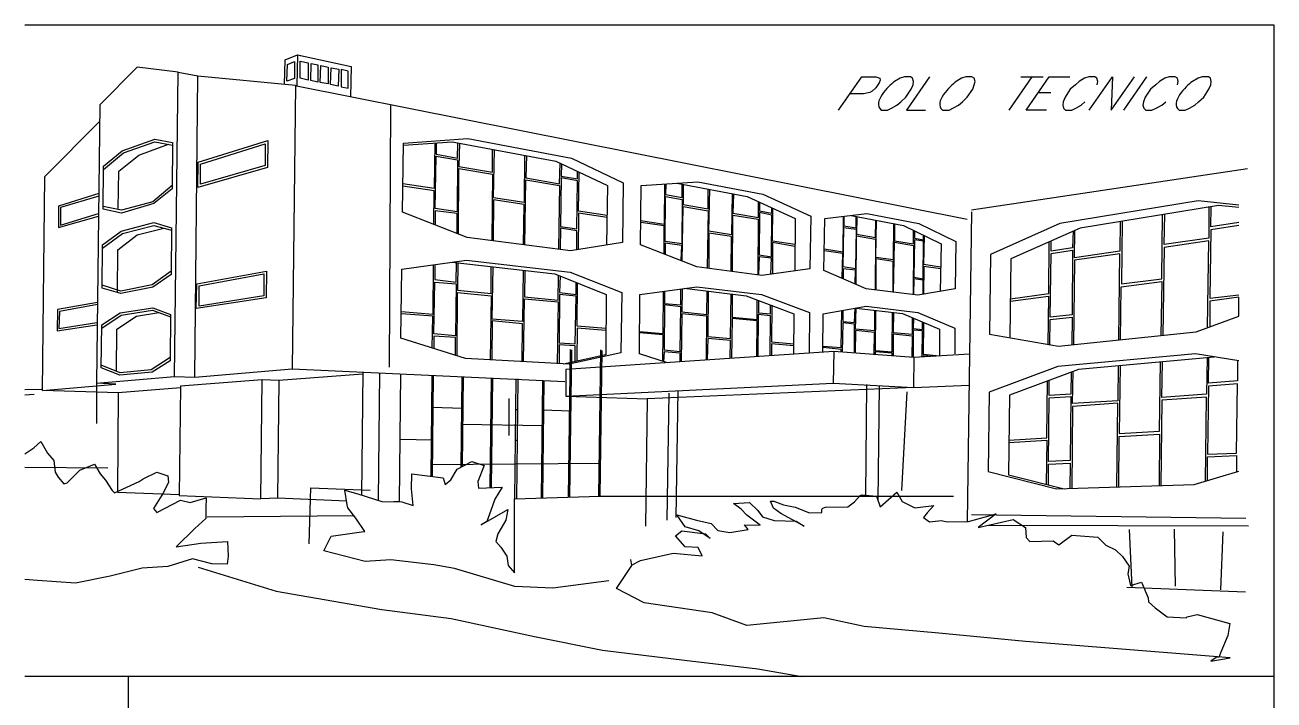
# Model space of a CAD drawing. Header units: millimetres. Extents: x 2592 to 5194, y 1172 to 2359.
# Drawn here: x 2592.097 to 2594.289, y 1173.838 to 1175.022 of the extents above; entities that cross this region are included whole.
import ezdxf

# ---------------------------------------------------------------- set-up
doc = ezdxf.new("R2010")
doc.units = ezdxf.units.MM
doc.layers.add('PDF _Geometria', color=7, linetype='Continuous')

msp = doc.modelspace()

# ---------------------------------------------------------------- linework, layer by layer
at = {"layer": 'PDF _Geometria', "lineweight": 25}
for points in [[(2593.8319, 1172.7957), (2593.8319, 1172.3632), (2594.2886, 1172.3632), (2594.2886, 1173.879), (2594.2886, 1175.0215), (2592.0973, 1175.0215)], [(2592.5528, 1174.9174), (2592.5536, 1174.9607), (2592.5753, 1174.969), (2592.6694, 1174.949), (2592.6686, 1174.8957)], [(2592.5753, 1174.969), (2592.5744, 1174.9149)], [(2592.5803, 1174.9682), (2592.5811, 1174.9682)], [(2592.3594, 1174.4049), (2592.3661, 1174.939), (2592.2944, 1174.9474), (2592.2286, 1174.8815), (2592.2228, 1174.3932), (2592.2228, 1174.3224)], [(2592.3661, 1174.939), (2592.4003, 1174.9324)], [(2592.3953, 1174.404), (2592.4003, 1174.9324), (2592.5719, 1174.9157), (2592.5661, 1174.4182)], [(2593.5244, 1174.8724), (2593.5653, 1174.9307), (2593.5903, 1174.9307), (2593.5969, 1174.9282), (2593.5978, 1174.9249), (2593.5961, 1174.9199), (2593.5903, 1174.9115), (2593.5836, 1174.9057), (2593.5794, 1174.9032), (2593.5686, 1174.9007), (2593.5444, 1174.9007)], [(2593.5994, 1174.8724), (2593.6103, 1174.8724), (2593.6178, 1174.8757), (2593.6269, 1174.8807), (2593.6336, 1174.8865), (2593.6428, 1174.8949), (2593.6519, 1174.909), (2593.6553, 1174.9165), (2593.6561, 1174.9224), (2593.6544, 1174.9282), (2593.6511, 1174.9307), (2593.6403, 1174.9307), (2593.6328, 1174.9282), (2593.6228, 1174.9224)], [(2593.6844, 1174.9307), (2593.6436, 1174.8724), (2593.6769, 1174.8724)], [(2593.7069, 1174.8724), (2593.7186, 1174.8724), (2593.7353, 1174.8807), (2593.7419, 1174.8865), (2593.7503, 1174.8949), (2593.7603, 1174.909), (2593.7628, 1174.9165), (2593.7644, 1174.9224), (2593.7628, 1174.9282), (2593.7586, 1174.9307), (2593.7478, 1174.9307), (2593.7403, 1174.9282), (2593.7311, 1174.9224)], [(2593.8636, 1174.9307), (2593.8236, 1174.8724)], [(2593.8444, 1174.9307), (2593.8836, 1174.9307)], [(2593.8894, 1174.8724), (2593.8536, 1174.8724), (2593.8944, 1174.9307), (2593.9303, 1174.9307)], [(2593.9786, 1174.9165), (2593.9794, 1174.9224), (2593.9778, 1174.9282), (2593.9744, 1174.9307), (2593.9636, 1174.9307), (2593.9561, 1174.9282), (2593.9469, 1174.9224), (2593.9403, 1174.9165), (2593.9311, 1174.909), (2593.9219, 1174.8949), (2593.9186, 1174.8865), (2593.9178, 1174.8807), (2593.9194, 1174.8757), (2593.9228, 1174.8724), (2593.9336, 1174.8724), (2593.9411, 1174.8757), (2593.9503, 1174.8807), (2593.9569, 1174.8865)], [(2593.9644, 1174.8724), (2594.0053, 1174.9307), (2594.0028, 1174.8724), (2594.0436, 1174.9307)], [(2594.0253, 1174.8724), (2594.0653, 1174.9307)], [(2594.1194, 1174.9165), (2594.1203, 1174.9224), (2594.1194, 1174.9282), (2594.1153, 1174.9307), (2594.1044, 1174.9307), (2594.0969, 1174.9282), (2594.0878, 1174.9224), (2594.0811, 1174.9165), (2594.0719, 1174.909), (2594.0628, 1174.8949), (2594.0594, 1174.8865), (2594.0586, 1174.8807), (2594.0603, 1174.8757), (2594.0636, 1174.8724), (2594.0744, 1174.8724), (2594.0819, 1174.8757), (2594.0919, 1174.8807), (2594.0986, 1174.8865)], [(2594.1219, 1174.8724), (2594.1328, 1174.8724), (2594.1403, 1174.8757), (2594.1494, 1174.8807), (2594.1561, 1174.8865), (2594.1653, 1174.8949), (2594.1744, 1174.909), (2594.1778, 1174.9165), (2594.1786, 1174.9224), (2594.1769, 1174.9282), (2594.1736, 1174.9307), (2594.1628, 1174.9307), (2594.1553, 1174.9282), (2594.1453, 1174.9224)], [(2592.5736, 1174.9149), (2593.7503, 1174.6807)], [(2593.8753, 1174.9032), (2593.8969, 1174.9032)], [(2592.7386, 1174.8815), (2592.7361, 1174.4215)], [(2592.1278, 1174.3807), (2592.1319, 1174.7557), (2592.2278, 1174.8524)], [(2592.5236, 1174.819), (2592.5228, 1174.7715)], [(2592.2353, 1174.7682), (2592.2703, 1174.7974), (2592.3253, 1174.8165), (2592.3561, 1174.8107)], [(2592.2611, 1174.6999), (2592.2619, 1174.7649), (2592.2969, 1174.7932), (2592.3494, 1174.8124)], [(2592.8161, 1174.814), (2592.8153, 1174.7349), (2592.7603, 1174.7432)], [(2592.7611, 1174.8107), (2592.8469, 1174.8165), (2593.0286, 1174.7824), (2593.1194, 1174.7399), (2593.1178, 1174.6357)], [(2592.8186, 1174.8149), (2592.8186, 1174.7949), (2592.8561, 1174.7882), (2592.8569, 1174.8149)], [(2592.8594, 1174.814), (2592.8586, 1174.7732), (2592.9178, 1174.7632), (2592.9178, 1174.8032)], [(2592.9736, 1174.7932), (2592.9728, 1174.7099), (2592.9194, 1174.7182), (2592.9211, 1174.8032)], [(2592.9769, 1174.7924), (2592.9761, 1174.7532), (2593.0353, 1174.7432), (2593.0361, 1174.779)], [(2593.0386, 1174.7782), (2593.0378, 1174.7565), (2593.0669, 1174.7515), (2593.0669, 1174.7649)], [(2592.8578, 1174.6549), (2592.8586, 1174.7699), (2592.9178, 1174.7599), (2592.9161, 1174.644)], [(2593.1186, 1174.6874), (2593.0686, 1174.6949), (2593.0694, 1174.7632)], [(2593.7578, 1174.6974), (2594.2419, 1174.7699)], [(2592.3553, 1174.7399), (2592.3219, 1174.7115), (2592.2669, 1174.6965), (2592.2344, 1174.7032)], [(2592.8144, 1174.6724), (2592.8153, 1174.7307), (2592.7603, 1174.739)], [(2592.9744, 1174.6357), (2592.9761, 1174.7499), (2593.0353, 1174.7399), (2593.0336, 1174.6282)], [(2593.2194, 1174.7424), (2593.2186, 1174.6715), (2593.1778, 1174.6782)], [(2593.2219, 1174.7424), (2593.2211, 1174.724), (2593.2503, 1174.719), (2593.2503, 1174.7424)], [(2593.2411, 1174.744), (2593.3644, 1174.7207), (2593.4486, 1174.6824), (2593.4478, 1174.5907)], [(2593.2519, 1174.7415), (2593.2519, 1174.7065), (2593.2961, 1174.699), (2593.2961, 1174.7332)], [(2593.3378, 1174.7257), (2593.3369, 1174.6532), (2593.2969, 1174.6599), (2593.2986, 1174.7332)], [(2592.2269, 1174.7257), (2592.1561, 1174.704), (2592.1561, 1174.6665), (2592.2261, 1174.6865)], [(2592.2269, 1174.7215), (2592.1594, 1174.7015), (2592.1594, 1174.6707), (2592.2261, 1174.6907)], [(2592.9719, 1174.6365), (2592.9728, 1174.7065), (2592.9194, 1174.7149), (2592.9186, 1174.6432)], [(2593.3403, 1174.7249), (2593.3394, 1174.6915), (2593.3844, 1174.684), (2593.3844, 1174.7115)], [(2593.3861, 1174.7107), (2593.3861, 1174.6957), (2593.4078, 1174.6915), (2593.4078, 1174.7007)], [(2594.2269, 1174.7057), (2594.1553, 1174.7132), (2593.9128, 1174.6732), (2593.7911, 1174.619), (2593.7894, 1174.479), (2593.9103, 1174.4582), (2594.1519, 1174.4832), (2594.2269, 1174.5107), (2594.2269, 1174.544), (2594.1761, 1174.5374), (2594.1761, 1174.4915)], [(2592.8553, 1174.6565), (2592.8553, 1174.6907), (2592.8169, 1174.6957), (2592.8169, 1174.6707)], [(2593.1186, 1174.684), (2593.0686, 1174.6915), (2593.0678, 1174.6274)], [(2593.2503, 1174.6074), (2593.2519, 1174.7032), (2593.2961, 1174.6957), (2593.2944, 1174.5949)], [(2593.3386, 1174.589), (2593.3394, 1174.6882), (2593.3836, 1174.6807), (2593.3828, 1174.5832)], [(2593.4478, 1174.6365), (2593.4086, 1174.6424), (2593.4094, 1174.6999)], [(2593.5328, 1174.6857), (2593.5319, 1174.6232), (2593.4994, 1174.6282)], [(2593.5336, 1174.6857), (2593.5336, 1174.669), (2593.5553, 1174.6657), (2593.5553, 1174.6857)], [(2593.5469, 1174.6874), (2593.6386, 1174.6699), (2593.7044, 1174.6374), (2593.7028, 1174.554)], [(2593.5569, 1174.6857), (2593.5561, 1174.6549), (2593.5894, 1174.649), (2593.5903, 1174.679)], [(2593.7578, 1174.694), (2593.7503, 1174.1507)], [(2594.2269, 1174.7015), (2594.1911, 1174.7049), (2593.9486, 1174.6649), (2593.8269, 1174.6115), (2593.8253, 1174.4732)], [(2594.0219, 1174.6774), (2594.0211, 1174.5674), (2594.0919, 1174.5765), (2594.0928, 1174.689)], [(2594.1744, 1174.7024), (2594.1744, 1174.6474), (2594.0961, 1174.6365), (2594.0969, 1174.689)], [(2594.2269, 1174.6749), (2594.1778, 1174.6674), (2594.1786, 1174.7024)], [(2592.2336, 1174.6299), (2592.2686, 1174.6557), (2592.3236, 1174.6699), (2592.3544, 1174.6615)], [(2592.2594, 1174.5524), (2592.2603, 1174.6274), (2592.2944, 1174.6532), (2592.3411, 1174.6649)], [(2593.0653, 1174.6274), (2593.0653, 1174.6607), (2593.0369, 1174.6649), (2593.0361, 1174.6282)], [(2593.2186, 1174.6199), (2593.2186, 1174.669), (2593.1778, 1174.6749)], [(2593.6211, 1174.6732), (2593.6203, 1174.6099), (2593.5903, 1174.614), (2593.5911, 1174.679)], [(2593.6228, 1174.6732), (2593.6228, 1174.6432), (2593.6561, 1174.6374), (2593.6561, 1174.6615)], [(2594.0186, 1174.6765), (2594.0178, 1174.6249), (2593.9386, 1174.6132), (2593.9394, 1174.6607)], [(2594.2269, 1174.6699), (2594.1778, 1174.6624), (2594.1761, 1174.5424), (2594.2269, 1174.5482)], [(2593.3361, 1174.589), (2593.3369, 1174.6507), (2593.2969, 1174.6565), (2593.2969, 1174.5949)], [(2593.5553, 1174.5665), (2593.5561, 1174.6515), (2593.5894, 1174.6457), (2593.5886, 1174.5565)], [(2593.6578, 1174.6607), (2593.6578, 1174.6474), (2593.6736, 1174.6449), (2593.6736, 1174.6532)], [(2593.7036, 1174.5965), (2593.6744, 1174.6015), (2593.6753, 1174.6524)], [(2593.9361, 1174.6599), (2593.9353, 1174.6307), (2593.8978, 1174.6249), (2593.8978, 1174.6424)], [(2594.1719, 1174.4907), (2594.1744, 1174.6432), (2594.0961, 1174.6315), (2594.0936, 1174.4774)], [(2593.2486, 1174.6082), (2593.2494, 1174.6349), (2593.2203, 1174.639), (2593.2203, 1174.619)], [(2593.4478, 1174.6332), (2593.4086, 1174.6399), (2593.4086, 1174.5849)], [(2593.5311, 1174.5774), (2593.5319, 1174.6207), (2593.4994, 1174.6257)], [(2593.6211, 1174.5524), (2593.6228, 1174.6407), (2593.6561, 1174.6349), (2593.6553, 1174.5482)], [(2593.8261, 1174.5415), (2593.8936, 1174.5507), (2593.8944, 1174.6407)], [(2594.0161, 1174.469), (2594.0178, 1174.6199), (2593.9386, 1174.609), (2593.9369, 1174.4607)], [(2592.8136, 1174.6007), (2592.8128, 1174.514), (2592.7578, 1174.5182)], [(2592.8161, 1174.6015), (2592.8161, 1174.5749), (2592.8536, 1174.5707), (2592.8544, 1174.6049)], [(2592.8469, 1174.6057), (2593.0269, 1174.5849), (2593.1169, 1174.549), (2593.1161, 1174.4432), (2593.0419, 1174.4265)], [(2592.8569, 1174.6049), (2592.8561, 1174.5565), (2592.9153, 1174.5507), (2592.9153, 1174.5974)], [(2593.4061, 1174.5849), (2593.4069, 1174.6124), (2593.3853, 1174.6149), (2593.3844, 1174.5832)], [(2593.6203, 1174.5532), (2593.6203, 1174.6065), (2593.5903, 1174.6115), (2593.5903, 1174.5565)], [(2593.7036, 1174.594), (2593.6744, 1174.5982), (2593.6736, 1174.549)], [(2592.3536, 1174.5899), (2592.3203, 1174.5657), (2592.2653, 1174.5549), (2592.2328, 1174.5649)], [(2592.9711, 1174.5915), (2592.9703, 1174.5015), (2592.9169, 1174.5057), (2592.9186, 1174.5974)], [(2592.9744, 1174.5907), (2592.9736, 1174.5449), (2593.0328, 1174.539), (2593.0336, 1174.5824)], [(2593.0361, 1174.5815), (2593.0353, 1174.5524), (2593.0644, 1174.549), (2593.0644, 1174.5699)], [(2593.5536, 1174.5674), (2593.5544, 1174.5915), (2593.5328, 1174.594), (2593.5328, 1174.5765)], [(2593.6728, 1174.549), (2593.6728, 1174.574), (2593.6569, 1174.5765), (2593.6561, 1174.5482)], [(2593.1161, 1174.489), (2593.0661, 1174.4932), (2593.0669, 1174.569)], [(2593.2244, 1174.429), (2593.1753, 1174.4449), (2593.1761, 1174.549), (2593.2761, 1174.5624), (2593.3894, 1174.549), (2593.4736, 1174.5174), (2593.4728, 1174.4457)], [(2593.1753, 1174.484), (2593.2169, 1174.4807), (2593.2178, 1174.554)], [(2593.2194, 1174.5549), (2593.2194, 1174.5332), (2593.2478, 1174.5307), (2593.2478, 1174.559)], [(2593.2503, 1174.559), (2593.2494, 1174.5182), (2593.2936, 1174.514), (2593.2944, 1174.5549)], [(2593.2536, 1174.5599), (2593.3628, 1174.5465), (2593.4461, 1174.5149), (2593.4453, 1174.444)], [(2593.2961, 1174.5549), (2593.2953, 1174.4749), (2593.3353, 1174.4715), (2593.3361, 1174.5499)], [(2594.0194, 1174.469), (2594.0203, 1174.5624), (2594.0919, 1174.5715), (2594.0903, 1174.4765)], [(2592.2244, 1174.5349), (2592.1544, 1174.5224), (2592.1536, 1174.4849), (2592.2236, 1174.4957)], [(2592.8553, 1174.4415), (2592.8561, 1174.5524), (2592.9153, 1174.5465), (2592.9136, 1174.434)], [(2592.9719, 1174.4307), (2592.9736, 1174.5415), (2593.0328, 1174.5357), (2593.0311, 1174.4274)], [(2593.3378, 1174.5499), (2593.3378, 1174.509), (2593.3819, 1174.5049), (2593.3819, 1174.539)], [(2593.3844, 1174.5382), (2593.3844, 1174.5165), (2593.4053, 1174.5149), (2593.4053, 1174.5299)], [(2593.8261, 1174.5374), (2593.8928, 1174.5457), (2593.8919, 1174.4607)], [(2592.2244, 1174.5315), (2592.1578, 1174.519), (2592.1569, 1174.489), (2592.2236, 1174.4999)], [(2592.2319, 1174.4899), (2592.2661, 1174.5124), (2592.3211, 1174.5215), (2592.3528, 1174.5099)], [(2592.2578, 1174.414), (2592.2586, 1174.4882), (2592.2928, 1174.5107), (2592.3319, 1174.5174)], [(2592.8119, 1174.4549), (2592.8128, 1174.5107), (2592.7578, 1174.5149)], [(2593.2928, 1174.434), (2593.2936, 1174.5107), (2593.2494, 1174.5149), (2593.2486, 1174.4307)], [(2593.4044, 1174.4415), (2593.4053, 1174.5115), (2593.3836, 1174.514), (2593.3828, 1174.4399)], [(2593.4078, 1174.5299), (2593.4069, 1174.4657), (2593.4461, 1174.4624)], [(2593.4969, 1174.4474), (2593.4978, 1174.5149), (2593.5728, 1174.5282), (2593.6636, 1174.5174), (2593.7286, 1174.4899), (2593.7286, 1174.4449)], [(2593.4978, 1174.4582), (2593.5294, 1174.4557), (2593.5303, 1174.5207)], [(2593.5319, 1174.5207), (2593.5319, 1174.5015), (2593.5528, 1174.4999), (2593.5536, 1174.5249)], [(2593.5878, 1174.5215), (2593.5878, 1174.4849), (2593.5544, 1174.4882), (2593.5553, 1174.5249), (2593.6369, 1174.5157), (2593.7019, 1174.4882), (2593.7019, 1174.4407)], [(2593.5894, 1174.5215), (2593.5886, 1174.4507), (2593.6186, 1174.4482), (2593.6194, 1174.5174)], [(2593.6211, 1174.5174), (2593.6203, 1174.4824), (2593.6544, 1174.479), (2593.6544, 1174.5082)], [(2592.9694, 1174.4307), (2592.9703, 1174.4974), (2592.9169, 1174.5024), (2592.9161, 1174.434)], [(2593.1161, 1174.4857), (2593.0661, 1174.4899), (2593.0653, 1174.4324)], [(2593.3811, 1174.4399), (2593.3819, 1174.5024), (2593.3378, 1174.5065), (2593.3369, 1174.4365)], [(2593.5528, 1174.4457), (2593.5528, 1174.4965), (2593.5319, 1174.499), (2593.5311, 1174.4474)], [(2593.6561, 1174.5074), (2593.6553, 1174.489), (2593.6719, 1174.4874), (2593.6719, 1174.5007)], [(2593.6736, 1174.4999), (2593.6728, 1174.444), (2593.7019, 1174.4415)], [(2593.8953, 1174.4607), (2593.8961, 1174.5049), (2593.9344, 1174.509), (2593.9336, 1174.4607)], [(2592.8528, 1174.4424), (2592.8528, 1174.4732), (2592.8144, 1174.4757), (2592.8144, 1174.454)], [(2593.2161, 1174.4315), (2593.2169, 1174.4782), (2593.1753, 1174.4815)], [(2593.3344, 1174.4365), (2593.3353, 1174.4682), (2593.2953, 1174.4715), (2593.2944, 1174.434)], [(2593.5869, 1174.4432), (2593.5878, 1174.4824), (2593.5544, 1174.4857), (2593.5536, 1174.4457)], [(2593.6536, 1174.4382), (2593.6544, 1174.4757), (2593.6203, 1174.479), (2593.6203, 1174.4407)], [(2593.6711, 1174.439), (2593.6719, 1174.4849), (2593.6553, 1174.4865), (2593.6553, 1174.4382)], [(2593.0628, 1174.4315), (2593.0628, 1174.459), (2593.0344, 1174.4607), (2593.0344, 1174.4274)], [(2593.7544, 1174.444), (2593.6569, 1174.4382), (2593.5161, 1174.449), (2593.0461, 1174.4174), (2593.0461, 1174.3707), (2593.5153, 1174.3932), (2593.6561, 1174.3857), (2593.7536, 1174.3899)], [(2593.0536, 1174.4524), (2593.0503, 1174.1932)], [(2593.0561, 1174.4515), (2593.0528, 1174.1932)], [(2593.1069, 1174.4515), (2593.1036, 1174.1949)], [(2593.1094, 1174.4507), (2593.1061, 1174.1949)], [(2593.2469, 1174.4307), (2593.2469, 1174.4457), (2593.2186, 1174.4482), (2593.2178, 1174.4307)], [(2593.4461, 1174.459), (2593.4069, 1174.4624), (2593.4069, 1174.4415)], [(2593.5294, 1174.4482), (2593.5294, 1174.4524), (2593.4978, 1174.4557)], [(2593.5161, 1174.449), (2593.5153, 1174.3932)], [(2593.6186, 1174.4407), (2593.6186, 1174.4457), (2593.5886, 1174.4482), (2593.5886, 1174.4432)], [(2594.2269, 1174.4324), (2594.1511, 1174.4449), (2593.9094, 1174.4224), (2593.7886, 1174.3774), (2593.7869, 1174.2382), (2593.9069, 1174.2082), (2594.1486, 1174.2157), (2594.2269, 1174.239)], [(2592.3519, 1174.4382), (2592.3186, 1174.4165), (2592.2644, 1174.4115), (2592.2311, 1174.4249)], [(2593.6569, 1174.4382), (2593.6561, 1174.3857), (2593.1886, 1174.3657), (2593.1861, 1174.1424)], [(2593.6903, 1174.4399), (2593.6728, 1174.4415), (2593.6728, 1174.439)], [(2594.1836, 1174.439), (2593.9453, 1174.4174), (2593.8244, 1174.3724), (2593.8228, 1174.2324), (2593.9203, 1174.2082)], [(2594.0153, 1174.424), (2594.0144, 1174.3624), (2593.9353, 1174.3574), (2593.9361, 1174.414)], [(2594.0186, 1174.424), (2594.0169, 1174.3049), (2594.0878, 1174.309), (2594.0894, 1174.4307)], [(2594.1711, 1174.4382), (2594.1703, 1174.374), (2594.0919, 1174.3682), (2594.0928, 1174.4307)], [(2594.2244, 1174.4324), (2594.2244, 1174.3974), (2594.1736, 1174.3932), (2594.1744, 1174.4382)], [(2592.3703, 1174.3849), (2592.2611, 1174.3765), (2592.1278, 1174.3807), (2592.2569, 1174.3915), (2592.2228, 1174.3932), (2592.3594, 1174.4049), (2592.3953, 1174.404), (2592.5661, 1174.4182), (2593.0444, 1174.3965)], [(2592.6903, 1174.409), (2592.5428, 1174.3982), (2592.5136, 1174.399), (2592.3703, 1174.3882), (2592.3678, 1174.1965), (2592.5111, 1174.1907), (2592.5136, 1174.399)], [(2592.6903, 1174.4132), (2592.6878, 1174.1965)], [(2592.7194, 1174.4115), (2592.7169, 1174.1882)], [(2592.7561, 1174.4099), (2592.7536, 1174.1857), (2592.7444, 1174.1849)], [(2592.8111, 1174.4074), (2592.8094, 1174.2299)], [(2592.8136, 1174.4074), (2592.8119, 1174.2299)], [(2592.8636, 1174.4049), (2592.8619, 1174.2457)], [(2592.8661, 1174.4049), (2592.8644, 1174.2474)], [(2592.9153, 1174.4024), (2592.9128, 1174.2099)], [(2592.9178, 1174.4024), (2592.9153, 1174.2099)], [(2592.9586, 1174.4007), (2592.9561, 1174.1907)], [(2592.9619, 1174.4007), (2592.9594, 1174.1907)], [(2593.9328, 1174.4132), (2593.9319, 1174.374), (2593.8944, 1174.3715), (2593.8944, 1174.3982)], [(2592.1261, 1174.3824), (2592.0973, 1174.3816)], [(2592.5428, 1174.3982), (2592.5403, 1174.1915)], [(2593.0053, 1174.3982), (2593.0028, 1174.1924)], [(2593.0078, 1174.3982), (2593.0053, 1174.1924)], [(2593.2428, 1174.3807), (2593.2394, 1174.1574)], [(2593.5736, 1174.3907), (2593.5719, 1174.1965)], [(2593.5961, 1174.389), (2593.5936, 1174.1865)], [(2593.8236, 1174.2932), (2593.8903, 1174.2974), (2593.8911, 1174.3974)], [(2592.1136, 1174.3732), (2592.0973, 1174.3724)], [(2592.2611, 1174.3765), (2592.2594, 1174.2024), (2592.3678, 1174.1982)], [(2593.0461, 1174.3707), (2593.1886, 1174.3657)], [(2593.2269, 1174.3757), (2593.2236, 1174.1532)], [(2593.6444, 1174.3782), (2593.6353, 1174.2049)], [(2594.0128, 1174.2115), (2594.0144, 1174.3582), (2593.9353, 1174.3524), (2593.9336, 1174.209)], [(2594.1686, 1174.2215), (2594.1703, 1174.369), (2594.0919, 1174.3632), (2594.0903, 1174.214)], [(2592.8661, 1174.349), (2592.8103, 1174.3507)], [(2592.9169, 1174.3474), (2592.9144, 1174.3482)], [(2592.9611, 1174.3465), (2592.9586, 1174.3465)], [(2593.0553, 1174.344), (2593.0044, 1174.3457)], [(2593.1078, 1174.3424), (2593.1053, 1174.3424)], [(2592.8103, 1174.3232), (2592.8128, 1174.3232)], [(2592.8628, 1174.3215), (2593.0069, 1174.319)], [(2593.0519, 1174.3182), (2593.0544, 1174.3182)], [(2592.7544, 1174.2949), (2592.8128, 1174.294)], [(2592.8628, 1174.294), (2592.8653, 1174.294)], [(2592.9136, 1174.2932), (2592.9169, 1174.2932)], [(2592.9578, 1174.2932), (2592.9603, 1174.2932)], [(2593.0036, 1174.2924), (2593.0061, 1174.2924)], [(2593.0519, 1174.2924), (2593.0544, 1174.2924)], [(2593.1053, 1174.2915), (2593.1078, 1174.2915)], [(2593.8236, 1174.289), (2593.8903, 1174.2932), (2593.8886, 1174.2157)], [(2594.0161, 1174.2115), (2594.0169, 1174.2999), (2594.0878, 1174.304), (2594.0869, 1174.214)], [(2592.0973, 1174.2693), (2592.1128, 1174.2799), (2592.1253, 1174.2907), (2592.1369, 1174.2707), (2592.1478, 1174.2574), (2592.1503, 1174.2374), (2592.1553, 1174.2282), (2592.1653, 1174.2165), (2592.1711, 1174.2182), (2592.1936, 1174.2407), (2592.2194, 1174.2515), (2592.2294, 1174.234), (2592.2386, 1174.2232), (2592.2503, 1174.2049), (2592.2544, 1174.2007), (2592.2978, 1174.2207), (2592.3044, 1174.2257), (2592.3286, 1174.2374), (2592.3478, 1174.2307), (2592.3494, 1174.2199), (2592.3403, 1174.2015), (2592.3228, 1174.1732), (2592.3286, 1174.1665), (2592.3703, 1174.1882), (2592.3869, 1174.184), (2592.4153, 1174.1924), (2592.4144, 1174.1732), (2592.4144, 1174.1557), (2592.3953, 1174.1382), (2592.3628, 1174.1065), (2592.4061, 1174.1124), (2592.4528, 1174.1157), (2592.4536, 1174.0899), (2592.4519, 1174.0757), (2592.4253, 1174.0765), (2592.3911, 1174.0849), (2592.3478, 1174.0715), (2592.3028, 1174.069), (2592.2469, 1174.0549), (2592.1861, 1174.0424), (2592.1194, 1174.0474), (2592.0973, 1174.049)], [(2593.1219, 1174.0465), (2593.0236, 1174.034), (2592.9569, 1174.0365), (2592.8511, 1174.0682), (2592.8144, 1174.0749), (2592.7394, 1174.0832), (2592.6944, 1174.0807), (2592.6219, 1174.099), (2592.6344, 1174.1249), (2592.6919, 1174.1332), (2592.6936, 1174.1332), (2592.6778, 1174.1565), (2592.6636, 1174.1749), (2592.6628, 1174.1799), (2592.6586, 1174.2057), (2592.6811, 1174.199), (2592.7236, 1174.1857), (2592.7586, 1174.1849), (2592.7786, 1174.179), (2592.7753, 1174.2082), (2592.7761, 1174.234), (2592.8311, 1174.2274), (2592.8344, 1174.2157), (2592.8444, 1174.224), (2592.8553, 1174.2424), (2592.8811, 1174.2557), (2592.9028, 1174.249), (2592.8919, 1174.2207), (2592.8928, 1174.209), (2592.9344, 1174.2107), (2592.9219, 1174.1899), (2592.9144, 1174.1699), (2592.9078, 1174.1507), (2592.8978, 1174.1449), (2592.9444, 1174.1715), (2592.9411, 1174.1532), (2592.9269, 1174.129), (2592.9236, 1174.1157), (2592.9319, 1174.1057), (2592.9428, 1174.0899), (2592.9453, 1174.0732), (2592.9561, 1174.0607), (2592.9561, 1174.1907), (2593.1061, 1174.1949), (2593.7261, 1174.1949)], [(2593.1069, 1174.2524), (2592.8094, 1174.2499)], [(2593.8928, 1174.2149), (2593.8928, 1174.2515), (2593.9311, 1174.2532), (2593.9303, 1174.2082)], [(2594.1719, 1174.2224), (2594.1719, 1174.264), (2594.2228, 1174.2665), (2594.2228, 1174.2374)], [(2592.0973, 1174.2457), (2592.2428, 1174.2449)], [(2592.5961, 1174.1115), (2592.5986, 1174.2099), (2592.7028, 1174.2057)], [(2592.6619, 1174.1865), (2592.5403, 1174.1915), (2592.5111, 1174.1907)], [(2593.1611, 1174.074), (2593.1769, 1174.0824), (2593.2344, 1174.0949), (2593.2853, 1174.0907), (2593.2786, 1174.1049), (2593.2553, 1174.1065), (2593.2386, 1174.1257), (2593.2494, 1174.134), (2593.2911, 1174.129), (2593.2994, 1174.1207), (2593.2794, 1174.134), (2593.2553, 1174.1415), (2593.2411, 1174.1624), (2593.2753, 1174.1532), (2593.3011, 1174.1474), (2593.3128, 1174.1349), (2593.3336, 1174.1315), (2593.3661, 1174.1365), (2593.3594, 1174.1449), (2593.3869, 1174.144), (2593.3636, 1174.1615), (2593.3536, 1174.1724), (2593.3403, 1174.1824), (2593.3686, 1174.184), (2593.3828, 1174.1699), (2593.3911, 1174.159), (2593.4119, 1174.1524), (2593.4503, 1174.1515), (2593.4644, 1174.1424), (2593.4236, 1174.1649), (2593.4103, 1174.174), (2593.4053, 1174.1865), (2593.4111, 1174.1865), (2593.4278, 1174.1799), (2593.4486, 1174.1757), (2593.4736, 1174.1657), (2593.4953, 1174.1665), (2593.4953, 1174.1724), (2593.4969, 1174.174), (2593.5019, 1174.1757), (2593.5411, 1174.1765), (2593.5528, 1174.1849), (2593.5628, 1174.1965), (2593.5653, 1174.1974), (2593.5911, 1174.1949), (2593.5978, 1174.1765), (2593.6269, 1174.2024), (2593.6361, 1174.1857), (2593.6586, 1174.1749), (2593.6919, 1174.179), (2593.6803, 1174.1657), (2593.6736, 1174.1574), (2593.6844, 1174.1499), (2593.7053, 1174.1524), (2593.7153, 1174.1499), (2593.7528, 1174.1507), (2593.8011, 1174.164), (2593.7694, 1174.1399), (2593.8311, 1174.154), (2593.8528, 1174.1399), (2593.8536, 1174.1224), (2593.8603, 1174.1157), (2593.9011, 1174.1165), (2593.9111, 1174.1099), (2593.9336, 1174.1265), (2593.9794, 1174.1232), (2593.9936, 1174.109), (2594.0103, 1174.1007), (2594.0228, 1174.089), (2594.0344, 1174.0724), (2594.0319, 1174.059), (2594.0369, 1174.0382), (2594.0561, 1174.044), (2594.0678, 1174.0165), (2594.0686, 1174.0099), (2594.0803, 1173.999), (2594.1011, 1173.9832), (2594.1344, 1173.9815), (2594.1361, 1173.9832), (2594.1536, 1173.9874), (2594.2111, 1173.9715), (2594.2078, 1173.9507), (2594.1953, 1173.9215), (2594.1919, 1173.9124), (2594.1886, 1173.9132), (2594.1778, 1173.9057), (2594.2119, 1173.9115), (2593.8528, 1173.9399), (2593.7003, 1173.9549), (2593.5694, 1173.9665), (2593.4986, 1173.9815), (2593.3636, 1173.9682), (2593.3028, 1173.9907), (2593.1836, 1174.0082), (2593.1353, 1174.0332), (2593.1619, 1174.0732), (2593.1603, 1174.084)], [(2592.6744, 1174.1607), (2592.4169, 1174.1582)], [(2593.7578, 1174.1632), (2594.2394, 1174.1565)], [(2593.7853, 1174.144), (2594.2436, 1174.1432)], [(2594.0344, 1174.1365), (2594.0394, 1174.0357)], [(2594.1136, 1174.1374), (2594.1153, 1174.0374)], [(2594.1986, 1174.1324), (2594.1944, 1174.0307)], [(2592.4011, 1174.0707), (2592.5378, 1174.0282), (2592.7236, 1173.9965), (2592.8453, 1173.9807), (2592.9911, 1173.949), (2593.1103, 1173.9249), (2593.2544, 1173.9074), (2593.3828, 1173.8924), (2593.4603, 1173.879)], [(2594.0303, 1174.0357), (2594.2386, 1174.0274)], [(2594.2886, 1173.879), (2592.0973, 1173.879)], [(2594.2886, 1173.879), (2592.2786, 1173.879), (2592.2786, 1172.3632), (2593.8319, 1172.3632)]]:
    msp.add_lwpolyline(points, dxfattribs=at)
for points in [[(2592.5578, 1174.9524), (2592.5703, 1174.9574), (2592.5703, 1174.9274), (2592.5569, 1174.9232)], [(2592.5803, 1174.9582), (2592.5944, 1174.9549), (2592.5944, 1174.9249), (2592.5803, 1174.9282)], [(2592.5994, 1174.954), (2592.6111, 1174.9515), (2592.6111, 1174.9215), (2592.5986, 1174.924)], [(2592.6161, 1174.9507), (2592.6294, 1174.9474), (2592.6294, 1174.9182), (2592.6153, 1174.9207)], [(2592.6344, 1174.9465), (2592.6478, 1174.944), (2592.6469, 1174.914), (2592.6336, 1174.9174)], [(2592.6644, 1174.9407), (2592.6519, 1174.9432), (2592.6519, 1174.9132), (2592.6644, 1174.9107)], [(2592.2353, 1174.774), (2592.2678, 1174.8007), (2592.3253, 1174.8215), (2592.3561, 1174.8157), (2592.3553, 1174.734), (2592.3236, 1174.7082), (2592.2669, 1174.6915), (2592.2344, 1174.6982)], [(2592.5236, 1174.819), (2592.5228, 1174.7715), (2592.4003, 1174.7365), (2592.4011, 1174.7807)], [(2592.7611, 1174.814), (2592.8744, 1174.8224), (2593.0561, 1174.7882), (2593.1469, 1174.7449), (2593.1453, 1174.6399), (2593.0544, 1174.6257), (2592.8728, 1174.649), (2592.7594, 1174.6932)], [(2592.5186, 1174.8132), (2592.5186, 1174.7749), (2592.4053, 1174.7424), (2592.4053, 1174.7774)], [(2592.8553, 1174.694), (2592.8169, 1174.6999), (2592.8186, 1174.7915), (2592.8561, 1174.7849)], [(2593.0369, 1174.6682), (2593.0653, 1174.664), (2593.0669, 1174.7482), (2593.0378, 1174.7532)], [(2593.1786, 1174.7399), (2593.2778, 1174.7465), (2593.3919, 1174.7249), (2593.4761, 1174.6865), (2593.4744, 1174.594), (2593.3903, 1174.5824), (2593.2761, 1174.5974), (2593.1769, 1174.6357)], [(2593.2494, 1174.6374), (2593.2203, 1174.6415), (2593.2211, 1174.7207), (2593.2503, 1174.7157)], [(2593.3853, 1174.6182), (2593.4069, 1174.6149), (2593.4078, 1174.6882), (2593.3861, 1174.6924)], [(2593.5003, 1174.6824), (2593.5744, 1174.6907), (2593.6653, 1174.6732), (2593.7303, 1174.6415), (2593.7294, 1174.559), (2593.6636, 1174.5474), (2593.5728, 1174.559), (2593.4986, 1174.5907)], [(2592.2336, 1174.6357), (2592.2661, 1174.6599), (2592.3236, 1174.6749), (2592.3544, 1174.6657), (2592.3536, 1174.584), (2592.3219, 1174.5615), (2592.2653, 1174.5507), (2592.2328, 1174.5599)], [(2593.5544, 1174.594), (2593.5328, 1174.5974), (2593.5336, 1174.6665), (2593.5553, 1174.6632)], [(2593.6569, 1174.579), (2593.6728, 1174.5765), (2593.6736, 1174.6424), (2593.6578, 1174.6449)], [(2593.9344, 1174.5132), (2593.8961, 1174.509), (2593.8978, 1174.6207), (2593.9353, 1174.6265)], [(2592.7586, 1174.5932), (2592.8719, 1174.609), (2593.0536, 1174.5882), (2593.1444, 1174.5524), (2593.1428, 1174.4465), (2593.0519, 1174.4265), (2592.8703, 1174.4365), (2592.7569, 1174.4724)], [(2592.5211, 1174.5899), (2592.5203, 1174.5432), (2592.3978, 1174.524), (2592.3986, 1174.5674)], [(2592.5161, 1174.5849), (2592.5161, 1174.5465), (2592.4028, 1174.5282), (2592.4028, 1174.564)], [(2592.8528, 1174.4765), (2592.8144, 1174.4799), (2592.8161, 1174.5707), (2592.8536, 1174.5674)], [(2593.0344, 1174.464), (2593.0628, 1174.4624), (2593.0644, 1174.5457), (2593.0353, 1174.549)], [(2592.2319, 1174.4957), (2592.2644, 1174.5165), (2592.3219, 1174.5257), (2592.3528, 1174.514), (2592.3519, 1174.4324), (2592.3203, 1174.4124), (2592.2636, 1174.4074), (2592.2311, 1174.4199)], [(2593.2194, 1174.5307), (2593.2186, 1174.4515), (2593.2469, 1174.449), (2593.2478, 1174.5274)], [(2594.1719, 1174.269), (2594.2228, 1174.2707), (2594.2244, 1174.3924), (2594.1736, 1174.3882)], [(2593.9311, 1174.2574), (2593.8928, 1174.2557), (2593.8944, 1174.3674), (2593.9319, 1174.3699)]]:
    msp.add_lwpolyline(points, close=True, dxfattribs=at)
at = {"layer": 'PDF _Geometria', "color": 3, "lineweight": 25}
msp.add_lwpolyline([(2592.9461, 1174.3665), (2592.9461, 1174.3015)], dxfattribs=at)
at = {"layer": 'PDF _Geometria', "lineweight": 25}
for points in [[(2593.6228, 1174.9224), (2593.6115, 1174.9142), (2593.5834, 1174.8861), (2593.5994, 1174.8724)], [(2593.7311, 1174.9224), (2593.7202, 1174.9143), (2593.6904, 1174.8859), (2593.7069, 1174.8724)], [(2594.1453, 1174.9224), (2594.1335, 1174.9144), (2594.1055, 1174.8852), (2594.1219, 1174.8724)]]:
    msp.add_open_spline(points, degree=3, dxfattribs=at)

doc.saveas('drawing.dxf')
